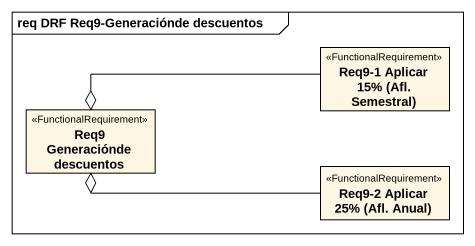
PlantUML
@startuml
mainframe req DRF Req9-Generaciónde descuentos
hide circle
hide empty members
class "Req9-1 Aplicar 15% (Afl. Semestral)" as Req9_1_Aplicar_15_Afl <<FunctionalRequirement>>
class "Req9 Generaciónde descuentos" as Req9_Generaciónde_descuentos <<FunctionalRequirement>>
class "Req9-2 Aplicar 25% (Afl. Anual)" as Req9_2_Aplicar_25_Afl_Anual <<FunctionalRequirement>>
Req9_1_Aplicar_15_Afl -left-o Req9_Generaciónde_descuentos
Req9_2_Aplicar_25_Afl_Anual -left-o Req9_Generaciónde_descuentos
@enduml
